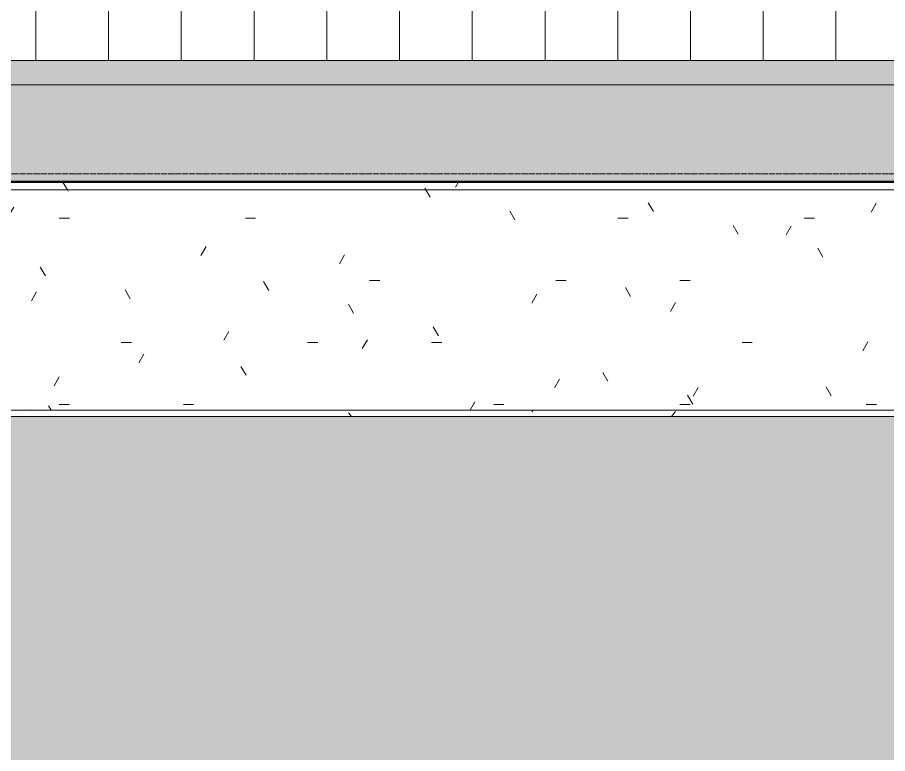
# Model space of a CAD drawing. Header units: inches. Extents: x 9594 to 15314, y -314 to 660.
# Drawn here: x 10934.3 to 11041.9, y -101.7 to -10.7 of the extents above; entities that cross this region are included whole.
import ezdxf

# ---------------------------------------------------------------- set-up
doc = ezdxf.new("R2010")
doc.units = ezdxf.units.IN
doc.header["$MEASUREMENT"] = 0
doc.linetypes.add('Grid Line 1_2_', pattern=[0.875, 0.5, -0.125, 0.125, -0.125])
for name, color, linetype, lineweight in [('0-1', 7, 'Continuous', 5), ('A-FLOR-5', 192, 'Continuous', 50), ('A-FLOR-LEVL-1', 51, 'Grid Line 1_2_', 9), ('A-FLOR-MCUT', 51, 'Continuous', 13), ('A-FLOR-PATT-2', 8, 'Continuous', 9), ('S-BEAM', 12, 'Continuous', 9), ('S-FNDN-1', 32, 'Continuous', 5)]:
    doc.layers.add(name, color=color, linetype=linetype, lineweight=lineweight)
pattern_1 = [(0, (11008.554, 72), (30.72, 7.68), [1.267, -21.773, 1.267, -21.773, -122.88]), (0, (11008.554, 72), (30.72, 7.68), [-46.08, 1.267, -44.813, 1.267, -21.773, -53.76]), (0, (11008.554, 72), (30.72, 7.68), [-115.2, 1.267, -14.093, 1.267, -37.133]), (120, (11020.074, 75.84), (-22.01108, 22.7643), [1.267, -21.773, 1.267, -21.773, -122.88]), (120, (11020.074, 75.84), (-22.01108, 22.7643), [-46.08, 1.267, -44.813, 1.267, -21.773, -53.76]), (120, (11020.074, 75.84), (-22.01108, 22.7643), [-115.2, 1.267, -14.093, 1.267, -37.133]), (240, (11023.914, 91.2), (-8.70892, -30.4443), [1.267, -21.773, 1.267, -21.773, -122.88]), (240, (11023.914, 91.2), (-8.70892, -30.4443), [-46.08, 1.267, -44.813, 1.267, -21.773, -53.76]), (240, (11023.914, 91.2), (-8.70892, -30.4443), [-115.2, 1.267, -14.093, 1.267, -37.133])]

# ---------------------------------------------------------------- blocks, each defined once
blk = doc.blocks.new('CTR - 1st Phase -Stairs _ Elevators_rvt-1-BUILDING SECTION - EAST_WEST - LOOKING SOUTH2')
at = {"layer": 'A-FLOR-LEVL-1'}
blk.add_line((9594.29, -30), (12543.28, -30), dxfattribs=at)
blk = doc.blocks.new('Inverted Tee Beam - 24IT40-2543515-BUILDING SECTION - EAST_WEST - LOOKING SOUTH2')
at = {"layer": 'S-BEAM'}
h = blk.add_hatch(dxfattribs=at)
h.set_pattern_fill('FP_1', color=256, style=0, pattern_type=2)
h.set_pattern_definition(pattern_1)
h.paths.add_polyline_path([(11025.74, -32), (11273.41, -32), (11273.41, -31), (10825.18, -31), (10825.18, -32), (10982.68, -32)], flags=0)
h = blk.add_hatch(dxfattribs=at)
h.set_pattern_fill('FP_1', color=256, style=0, pattern_type=2)
h.set_pattern_definition(pattern_1)
h.paths.add_polyline_path([(10825.18, -59.21), (11273.41, -59.21), (11273.41, -32), (10825.18, -32), (10825.18, -49.98)], flags=0)
h = blk.add_hatch(dxfattribs=at)
h.set_pattern_fill('FP_41', color=256, style=0, pattern_type=2)
h.set_pattern_definition([(0, (11008.554, 23.981), (30.72, 5.431), [1.267, -21.773, 1.267, -21.773, -122.88]), (0, (11008.554, 23.981), (30.72, 5.431), [-46.08, 1.267, -44.813, 1.267, -21.773, -53.76]), (0, (11008.554, 23.981), (30.72, 5.431), [-115.2, 1.267, -14.093, 1.267, -37.133]), (129.232, (11020.074, 26.696), (-22.01134, 16.09708), [1.002, -17.213, 1.002, -17.213, -97.145]), (129.232, (11020.074, 26.696), (-22.01134, 16.09708), [-36.429, 1.002, -35.428, 1.002, -17.213, -42.501]), (129.232, (11020.074, 26.696), (-22.01134, 16.09708), [-91.074, 1.002, -11.141, 1.002, -29.356]), (230.768, (11023.914, 37.558), (-8.70924, -21.52714), [1.002, -17.213, 1.002, -114.358]), (230.768, (11023.914, 37.558), (-8.70924, -21.52714), [-19.217, -17.213, 1.002, -35.428, -60.716]), (230.768, (11023.914, 37.558), (-8.70924, -21.52714), [-72.859, 1.002, -17.213, 1.002, -41.499]), (230.768, (11023.914, 37.558), (-8.70924, -21.52714), [-92.075, -11.141, 1.002, -29.356])])
h.paths.add_polyline_path([(11273.41, -60), (11273.41, -59.21), (10825.18, -59.21), (10825.18, -60), (11241.02, -60)], flags=0)
for p, q in [((11273.41, -32), (10825.18, -32)), ((11273.41, -59.21), (10825.18, -59.21)), ((11273.41, -60), (10825.18, -60))]:
    blk.add_line(p, q, dxfattribs=at)

msp = doc.modelspace()

# ---------------------------------------------------------------- hatches: boundary and pattern name
at = {"layer": 'A-FLOR-PATT-2'}
h = msp.add_hatch(dxfattribs=at)
h.set_pattern_fill('FP_22', color=256, style=0, pattern_type=2)
h.set_pattern_definition([(0, (11008.554, 72), (0, 9), []), (90, (11008.554, 72), (-9, 6e-16), [])])
h.paths.add_polyline_path([(11278.79, -16), (11278.79, -6), (11135.97, -8.49), (10963.21, -8.49), (10819.99, -6), (10819.99, -16), (11274.46, -16)], flags=0)
h.paths.add_polyline_path([(9897.19, -16), (10011.59, -16), (10011.59, -6), (9992.38, -6.03), (9891.19, -7.24), (9891.19, -16), (9895.5, -16)], flags=0)
h = msp.add_hatch(dxfattribs=at)
h.set_pattern_fill('FP_2', color=256, style=0, pattern_type=2)
h.set_pattern_definition([(0, (11008.554, 72), (15.36, 3.84), [1.267, -10.253, 1.267, -10.253, -61.44]), (0, (11008.554, 72), (15.36, 3.84), [-23.04, 1.267, -21.773, 1.267, -10.253, -26.88]), (0, (11008.554, 72), (15.36, 3.84), [-57.6, 1.267, -6.413, 1.267, -17.933]), (120, (11014.314, 73.92), (-11.005538, 11.38215), [1.267, -10.253, 1.267, -10.253, -61.44]), (120, (11014.314, 73.92), (-11.005538, 11.38215), [-23.04, 1.267, -21.773, 1.267, -10.253, -26.88]), (120, (11014.314, 73.92), (-11.005538, 11.38215), [-57.6, 1.267, -6.413, 1.267, -17.933]), (240, (11016.234, 81.6), (-4.354462, -15.22215), [1.267, -10.253, 1.267, -10.253, -61.44]), (240, (11016.234, 81.6), (-4.354462, -15.22215), [-23.04, 1.267, -21.773, 1.267, -10.253, -26.88]), (240, (11016.234, 81.6), (-4.354462, -15.22215), [-57.6, 1.267, -6.413, 1.267, -17.933])])
h.paths.add_polyline_path([(10896.57, -19), (11286.79, -19), (11286.79, -16), (10811.99, -16), (10811.99, -19), (10853.51, -19)], flags=0)
h.paths.add_polyline_path([(10019.59, -19), (10019.59, -16), (9897.19, -16), (9897.19, -19), (10009.45, -19)], flags=0)
h = msp.add_hatch(dxfattribs=at)
h.set_pattern_fill('FP_27', color=256, style=0, pattern_type=2)
h.set_pattern_definition([(50, (11008.554, 72), (27.5427, -2.4099), [2.88, -31.68]), (355, (11008.554, 72), (-5.32784, 28.8843), [2.304, -25.344]), (100.451, (11010.85, 71.8), (22.2153, 26.4739), [2.448, -26.924]), (46.184, (11008.554, 79.68), (40.9819, -6.3564), [4.32, -47.52]), (96.636, (11011.97, 79.15), (35.8907, 37.4062), [3.671, -40.386]), (351.184, (11008.554, 79.68), (35.891, 37.4062), [3.456, -38.016]), (21, (11012.394, 77.76), (22.92104, -15.46073), [2.88, -31.68]), (326, (11012.394, 77.76), (9.3435, 27.84574), [2.304, -25.344]), (71.451, (11014.304, 76.472), (32.2648, 12.3844), [2.448, -26.924]), (37.5, (11008.554, 72), (0.466855, 12.78271), [1.267, -23.77, 1.267, -24.461, -25.44]), (37.5, (11008.554, 72), (0.466855, 12.78271), [-50.765, 1.267, -24.173]), (7.5, (11008.554, 72), (10.10159, 15.14509), [1.267, -13.402, 1.267, -23.194, -9.696]), (7.5, (11008.554, 72), (10.10159, 15.14509), [-39.13, 1.267, -8.429]), (327.5, (10999.991, 72), (20.49916, -0.86578), [1.267, -8.333, 1.267, -28.685, -39.744]), (327.5, (10999.991, 72), (20.49916, -0.86578), [-39.552, 1.267, -38.477]), (317.5, (10996.151, 72), (22.39478, 3.8443), [1.267, -11.213, 1.267, -18.624, -28.224]), (317.5, (10996.151, 72), (22.39478, 3.8443), [-32.371, 1.267, -26.957])])
h.paths.add_polyline_path([(11241.02, -31), (11286.79, -31), (11286.79, -19), (10811.99, -19), (10811.99, -31), (11215.88, -31)], flags=0)
h.paths.add_polyline_path([(9999.97, -31), (10019.59, -31), (10019.59, -19), (9897.19, -19), (9897.19, -31), (9992.38, -31)], flags=0)
at = {"layer": 'S-FNDN-1'}
h = msp.add_hatch(color=256, dxfattribs=at)
h.paths.add_polyline_path([(11430.99, -166.01), (11430.99, -166), (11413.25, -166.01)], flags=0)
h.paths.add_polyline_path([(11361.19, -152), (11430.99, -152), (11430.99, -36), (11290.19, -36), (11290.19, -152), (11327.13, -152)], flags=0)
h.paths.add_polyline_path([(12016.4, -152), (12077.19, -152), (12077.19, -15), (11855.19, -15), (11855.19, -16), (11859.19, -16), (11859.19, -35.21), (11858.4, -36), (11855.19, -36), (11855.19, -152), (12016.04, -152)], flags=0)
h.paths.add_polyline_path([(11839.19, -152), (11839.19, -36), (11838.99, -36), (11838.99, -152)], flags=0)
h.paths.add_polyline_path([(10681.28, -152), (10808.19, -152), (10808.19, -36), (10475.19, -36), (10475.19, -152), (10665.06, -152)], flags=0)
h.paths.add_polyline_path([(11012.96, -152), (11274.19, -152), (11274.19, -31), (11273.41, -31), (11273.41, -60), (10825.18, -60), (10825.18, -31), (10824.42, -31), (10824.42, -36), (10824.19, -36), (10824.19, -152), (10896.57, -152)], flags=0)
h.paths.add_polyline_path([(9971.34, -152), (10159.19, -152), (10159.19, -44), (10158.57, -44), (10158.57, -15), (10157.96, -15), (10157.96, -52), (9901.19, -52), (9901.19, -152), (9961.22, -152)], flags=0)
h.paths.add_polyline_path([(10207.66, -152), (10459.19, -152), (10459.18, -15), (10458.16, -15), (10458.16, -44), (10175.19, -44), (10175.19, -152)], flags=0)
h.paths.add_polyline_path([(11760.05, -30.11), (11774.99, -30.11), (11774.99, -30), (11552.9, -30), (11552.9, -15), (11550.99, -15), (11550.99, -30.11), (11757.7, -30.11)], flags=0)
h.paths.add_polyline_path([(11839.19, -16), (11839.19, -15), (11838.99, -15), (11838.99, -16)], flags=0)

# ---------------------------------------------------------------- linework, layer by layer
at = {"layer": 'A-FLOR-5'}
msp.add_line((10811.99, -31), (11286.79, -31), dxfattribs=at)
at = {"layer": 'A-FLOR-LEVL-1'}
msp.add_line((9660.53, -30), (12376.06, -30), dxfattribs=at)
at = {"layer": 'A-FLOR-MCUT'}
for p, q in [((10819.99, -16), (11278.79, -16)), ((11286.79, -19), (10811.99, -19))]:
    msp.add_line(p, q, dxfattribs=at)

# ---------------------------------------------------------------- block references
at = {"layer": '0-1'}
msp.add_blockref('CTR - 1st Phase -Stairs _ Elevators_rvt-1-BUILDING SECTION - EAST_WEST - LOOKING SOUTH2', (0, 0), dxfattribs=at)
at = {"layer": 'S-BEAM'}
msp.add_blockref('Inverted Tee Beam - 24IT40-2543515-BUILDING SECTION - EAST_WEST - LOOKING SOUTH2', (0, 0), dxfattribs=at)

doc.saveas('drawing.dxf')
